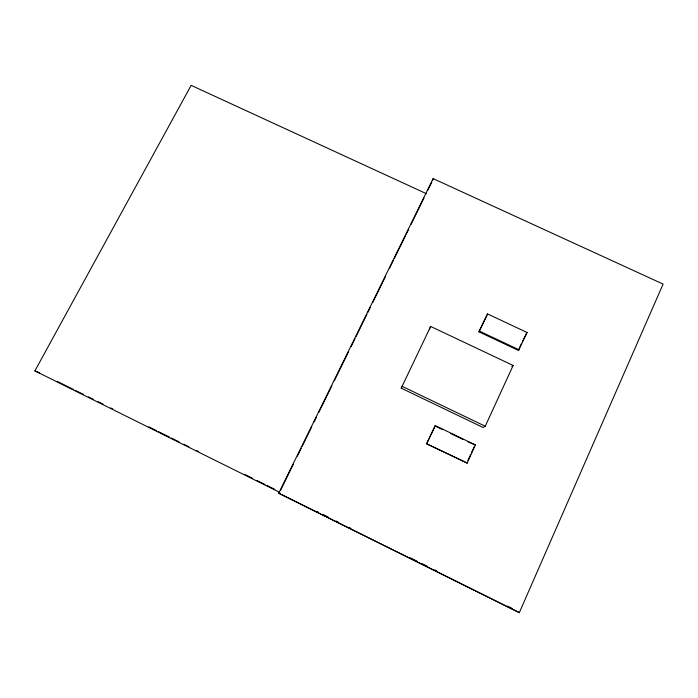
<?xml version="1.0" encoding="UTF-8"?>
<svg xmlns="http://www.w3.org/2000/svg" width="698" height="698" viewBox="0 0 698 698"><rect width="100%" height="100%" fill="white"/><g stroke="black" fill="none" stroke-linecap="round" stroke-linejoin="round"><path stroke-width="1.05" d="M432.655 180.381L433.126 178.609L663.1 284.095L519.329 612.635L278.72 493.207L433.126 178.609M467.939 460.357L470.557 454.668M471.42 452.775L474.029 447.086M518.413 350.431L527.051 332.484L487.527 313.934L478.95 331.829L518.413 350.431L521.502 343.713M522.383 341.793L527.051 332.484M467.119 463.036L475.417 444.966L435.264 425.588L426.548 443.771L467.119 463.036L426.548 443.771M485.25 426.242L513.135 365.464L430.666 326.455L401.219 388.167L483.042 427.473L485.25 426.242L402.074 386.308L401.219 388.167M429.366 329.247L430.666 326.455M426.862 443.535L435.264 425.588M478.95 331.829L487.527 313.934M280.561 490.328L293.518 463.926M297.357 456.108L301.196 448.282M302.155 446.327L311.753 426.775M314.152 421.889L316.552 416.994M318.942 412.108L331.899 385.706M334.298 380.82L348.695 351.487M351.094 346.601L354.933 338.774M355.893 336.82L366.93 314.327M367.89 312.372L370.289 307.486M372.688 302.6L385.636 276.199M389.475 268.372L393.314 260.555M394.274 258.6L405.311 236.107M406.271 234.153L408.67 229.267M411.07 224.372L424.026 197.979M427.865 190.153L431.704 182.335M279.802 492.422L34.9 370.891L191.147 85.365L426.495 193.73M511.826 366.563L513.135 365.464M475.417 444.966L468.079 441.904M278.72 493.207L519.329 612.635M34.9 370.891L39.629 372.88M479.474 331.149L519.094 349.829M435.884 426.373L442.715 429.663M450.515 433.432L463.202 439.548M57.105 381.335L73.691 389.571M75.646 390.54L83.446 394.405M88.332 396.83L93.209 399.247M98.086 401.673L102.964 404.09M110.773 407.964L112.727 408.932M148.831 426.853L156.64 430.718M158.586 431.687L169.317 437.018M171.272 437.986L179.081 441.86M183.958 444.277L188.835 446.703M196.644 450.576L198.598 451.545M244.457 474.3L252.266 478.174M257.143 480.59L264.952 484.464M266.906 485.433L274.715 489.307M316.674 511.364L318.628 512.332M323.506 514.749L328.374 517.174M336.174 521.04L338.129 522.008M348.852 527.33L350.797 528.299M410.267 557.807L417.09 561.201M421.958 563.618L426.836 566.034M434.636 569.908L436.582 570.877M507.751 606.187L512.62 608.612"/></g></svg>
